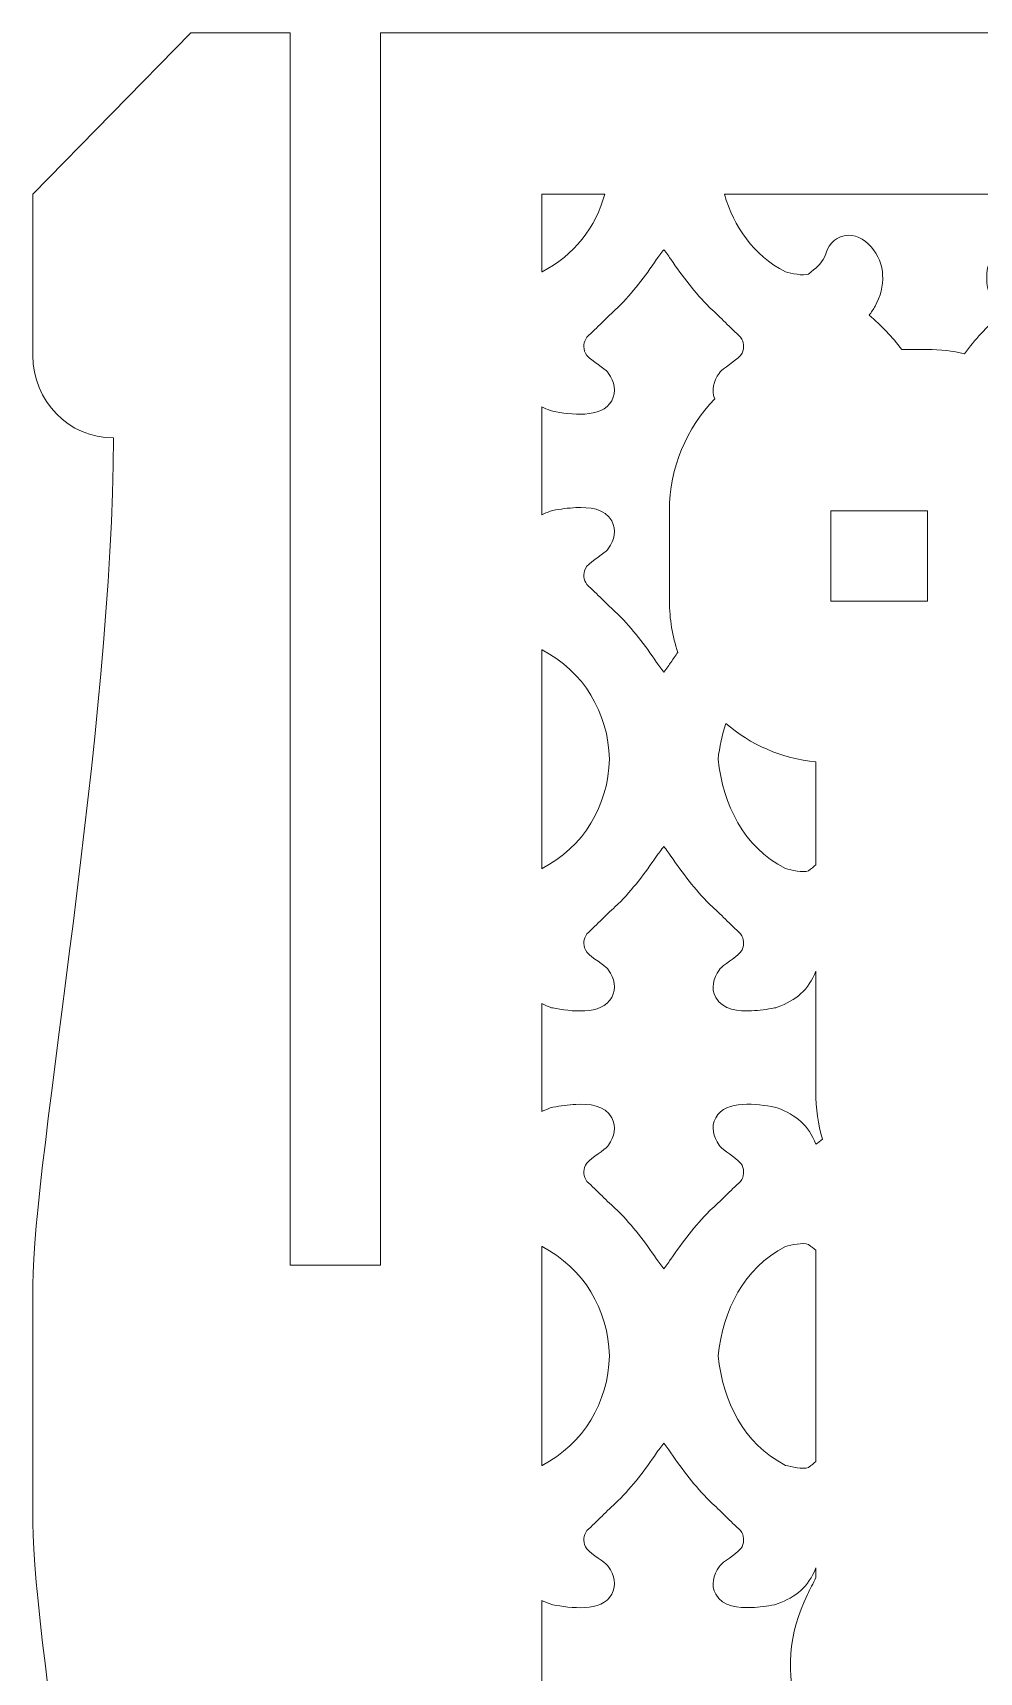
# Model space of a CAD drawing. Header units: centimetres. Extents: x -44 to 44, y -59 to 59.
# Drawn here: x -44.36 to -38.07, y 3.71 to 14.6 of the extents above; entities that cross this region are included whole.
import ezdxf

# ---------------------------------------------------------------- set-up
doc = ezdxf.new("R2010")
doc.units = ezdxf.units.CM
doc.header["$MEASUREMENT"] = 0
doc.layers.add('layer 1', color=7, linetype='Continuous')

msp = doc.modelspace()

# ---------------------------------------------------------------- linework, layer by layer
at = {"layer": 'layer 1', "color": 250, "lineweight": 9}
for points, knots in [([(-16.07741, -2.53976), (-16.07741, -2.53976), (-15.43116, -2.54016), (-15.43116, -2.54016), (-15.43116, -2.54016), (-15.43116, -2.54016), (-14.90263, -2.54016), (-14.90263, -2.54016), (-14.90263, -2.54016), (-14.90263, -2.54016), (-14.36691, -2.54016), (-14.36691, -2.54016), (-14.36691, -2.54016), (-14.36691, -2.54016), (-14.36691, -1.46874), (-14.36691, -1.46874), (-14.36691, -1.46874), (-14.36691, -1.16604), (-14.60676, -0.92066), (-14.90263, -0.92066), (-14.90263, -0.92066), (-14.90263, 0.97356), (-14.36691, 3.91299), (-14.36691, 4.70419), (-14.36691, 4.70419), (-14.36691, 4.70419), (-14.36691, 6.28689), (-14.36691, 6.28689), (-14.36691, 6.28689), (-14.36691, 7.07809), (-14.90263, 10.01751), (-14.90263, 11.91174), (-14.90263, 11.91174), (-14.60676, 11.91174), (-14.36691, 12.15711), (-14.36691, 12.45981), (-14.36691, 12.45981), (-14.36691, 12.45981), (-14.36691, 13.53124), (-14.36691, 13.53124), (-14.36691, 13.53124), (-14.36691, 13.53124), (-15.41638, 14.60269), (-15.41638, 14.60269), (-15.41638, 14.60269), (-15.41638, 14.60269), (-16.07741, 14.60269), (-16.07741, 14.60269), (-16.07741, 14.60269), (-16.07741, 14.60269), (-16.07741, 6.41696), (-16.07741, 6.41696), (-16.07741, 6.41696), (-16.07741, 6.41696), (-16.67741, 6.41696), (-16.67741, 6.41696), (-16.67741, 6.41696), (-16.67741, 6.41696), (-16.67741, 14.60269), (-16.67741, 14.60269), (-16.67741, 14.60269), (-16.67741, 14.60269), (-42.04883, 14.60269), (-42.04883, 14.60269), (-42.04883, 14.60269), (-42.04883, 14.60269), (-42.04883, 6.41696), (-42.04883, 6.41696), (-42.04883, 6.41696), (-42.04883, 6.41696), (-42.64883, 6.41696), (-42.64883, 6.41696), (-42.64883, 6.41696), (-42.64883, 6.41696), (-42.64883, 14.60269), (-42.64883, 14.60269), (-42.64883, 14.60269), (-42.64883, 14.60269), (-43.30986, 14.60269), (-43.30986, 14.60269), (-43.30986, 14.60269), (-43.30986, 14.60269), (-44.35933, 13.53124), (-44.35933, 13.53124), (-44.35933, 13.53124), (-44.35933, 13.53124), (-44.35933, 12.45981), (-44.35933, 12.45981), (-44.35933, 12.45981), (-44.35933, 12.15711), (-44.11948, 11.91174), (-43.82361, 11.91174), (-43.82361, 11.91174), (-43.82361, 10.01751), (-44.35933, 7.07809), (-44.35933, 6.28689), (-44.35933, 6.28689), (-44.35933, 6.28689), (-44.35933, 4.70419), (-44.35933, 4.70419), (-44.35933, 4.70419), (-44.35933, 3.91299), (-43.82361, 0.97356), (-43.82361, -0.92066), (-43.82361, -0.92066), (-44.11948, -0.92066), (-44.35933, -1.16604), (-44.35933, -1.46874), (-44.35933, -1.46874), (-44.35933, -1.46874), (-44.35933, -2.54016), (-44.35933, -2.54016), (-44.35933, -2.54016), (-44.35933, -2.54016), (-43.82361, -2.54016), (-43.82361, -2.54016), (-43.82361, -2.54016), (-43.82361, -2.54016), (-43.29508, -2.54016), (-43.29508, -2.54016), (-43.29508, -2.54016), (-43.29508, -2.54016), (-42.64883, -2.53976), (-42.64883, -2.53976), (-42.64883, -2.53976), (-42.64883, -2.53976), (-16.07741, -2.53976), (-16.07741, -2.53976)], [0, 0, 0, 0, 0.03030303, 0.03030303, 0.03030303, 0.03030303, 0.06060606, 0.06060606, 0.06060606, 0.06060606, 0.09090909, 0.09090909, 0.09090909, 0.09090909, 0.12121212, 0.12121212, 0.12121212, 0.12121212, 0.15151515, 0.15151515, 0.15151515, 0.15151515, 0.18181818, 0.18181818, 0.18181818, 0.18181818, 0.21212121, 0.21212121, 0.21212121, 0.21212121, 0.24242424, 0.24242424, 0.24242424, 0.24242424, 0.27272727, 0.27272727, 0.27272727, 0.27272727, 0.3030303, 0.3030303, 0.3030303, 0.3030303, 0.33333333, 0.33333333, 0.33333333, 0.33333333, 0.36363636, 0.36363636, 0.36363636, 0.36363636, 0.39393939, 0.39393939, 0.39393939, 0.39393939, 0.42424242, 0.42424242, 0.42424242, 0.42424242, 0.45454545, 0.45454545, 0.45454545, 0.45454545, 0.48484848, 0.48484848, 0.48484848, 0.48484848, 0.51515152, 0.51515152, 0.51515152, 0.51515152, 0.54545455, 0.54545455, 0.54545455, 0.54545455, 0.57575758, 0.57575758, 0.57575758, 0.57575758, 0.60606061, 0.60606061, 0.60606061, 0.60606061, 0.63636364, 0.63636364, 0.63636364, 0.63636364, 0.66666667, 0.66666667, 0.66666667, 0.66666667, 0.6969697, 0.6969697, 0.6969697, 0.6969697, 0.72727273, 0.72727273, 0.72727273, 0.72727273, 0.75757576, 0.75757576, 0.75757576, 0.75757576, 0.78787879, 0.78787879, 0.78787879, 0.78787879, 0.81818182, 0.81818182, 0.81818182, 0.81818182, 0.84848485, 0.84848485, 0.84848485, 0.84848485, 0.87878788, 0.87878788, 0.87878788, 0.87878788, 0.90909091, 0.90909091, 0.90909091, 0.90909091, 0.93939394, 0.93939394, 0.93939394, 0.93939394, 1, 1, 1, 1]), ([(-40.55835, 13.53126), (-40.55835, 13.53126), (-40.97741, 13.53126), (-40.97741, 13.53126), (-40.97741, 13.53126), (-40.97741, 13.53126), (-40.97741, 13.01436), (-40.97741, 13.01436), (-40.97741, 13.01436), (-40.97741, 13.01436), (-40.97586, 13.01477), (-40.97586, 13.01477), (-40.97586, 13.01477), (-40.76314, 13.12521), (-40.61858, 13.31094), (-40.55835, 13.53126)], [0, 0, 0, 0, 0.2, 0.2, 0.2, 0.2, 0.4, 0.4, 0.4, 0.4, 0.6, 0.6, 0.6, 0.6, 1, 1, 1, 1]), ([(-36.95704, 13.53126), (-36.95704, 13.53126), (-39.76393, 13.53126), (-39.76393, 13.53126), (-39.76393, 13.53126), (-39.69996, 13.31353), (-39.57338, 13.12674), (-39.35816, 13.01477), (-39.35816, 13.01477), (-39.31997, 13.00436), (-39.24131, 12.98674), (-39.20597, 13.00044), (-39.20597, 13.00044), (-39.15572, 13.04008), (-39.12525, 13.06031), (-39.0963, 13.11778), (-39.0963, 13.11778), (-39.07946, 13.18337), (-39.03917, 13.24093), (-38.96805, 13.25511), (-38.96805, 13.25511), (-38.83011, 13.28265), (-38.71528, 13.11921), (-38.71247, 12.99422), (-38.71247, 12.99422), (-38.70778, 12.91984), (-38.72734, 12.8517), (-38.76296, 12.78684), (-38.76296, 12.78684), (-38.77376, 12.76719), (-38.78856, 12.74655), (-38.80191, 12.7263), (-38.80191, 12.7263), (-38.72033, 12.65777), (-38.64851, 12.58191), (-38.58596, 12.49971), (-38.58596, 12.49971), (-38.58596, 12.49971), (-38.41476, 12.49971), (-38.41476, 12.49971), (-38.41476, 12.49971), (-38.32993, 12.49971), (-38.24734, 12.48975), (-38.1681, 12.47096), (-38.1681, 12.47096), (-38.10071, 12.56432), (-38.02181, 12.64989), (-37.9308, 12.72634), (-37.9308, 12.72634), (-37.94406, 12.7464), (-37.95893, 12.76712), (-37.96978, 12.78684), (-37.96978, 12.78684), (-38.00537, 12.85168), (-38.02493, 12.9198), (-38.02026, 12.99411), (-38.02026, 12.99411), (-38.01945, 13.03434), (-38.00824, 13.07428), (-37.99065, 13.11028), (-37.99065, 13.11028), (-37.90515, 13.28539), (-37.68795, 13.32463), (-37.63633, 13.11759), (-37.63633, 13.11759), (-37.60742, 13.06026), (-37.57695, 13.04001), (-37.52676, 13.00046), (-37.52676, 13.00046), (-37.49141, 12.98674), (-37.41276, 13.00436), (-37.37456, 13.01477), (-37.37456, 13.01477), (-37.16186, 13.12521), (-37.01728, 13.31094), (-36.95704, 13.53126)], [0, 0, 0, 0, 0.05, 0.05, 0.05, 0.05, 0.1, 0.1, 0.1, 0.1, 0.15, 0.15, 0.15, 0.15, 0.2, 0.2, 0.2, 0.2, 0.25, 0.25, 0.25, 0.25, 0.3, 0.3, 0.3, 0.3, 0.35, 0.35, 0.35, 0.35, 0.4, 0.4, 0.4, 0.4, 0.45, 0.45, 0.45, 0.45, 0.5, 0.5, 0.5, 0.5, 0.55, 0.55, 0.55, 0.55, 0.6, 0.6, 0.6, 0.6, 0.65, 0.65, 0.65, 0.65, 0.7, 0.7, 0.7, 0.7, 0.75, 0.75, 0.75, 0.75, 0.8, 0.8, 0.8, 0.8, 0.85, 0.85, 0.85, 0.85, 0.9, 0.9, 0.9, 0.9, 1, 1, 1, 1]), ([(-40.97741, 12.11794), (-40.97741, 12.11794), (-40.97741, 11.40148), (-40.97741, 11.40148), (-40.97741, 11.40148), (-40.95977, 11.41001), (-40.94108, 11.41789), (-40.92128, 11.42533), (-40.92128, 11.42533), (-40.92128, 11.42533), (-40.91282, 11.42852), (-40.91282, 11.42852), (-40.91282, 11.42852), (-40.91282, 11.42852), (-40.90393, 11.43021), (-40.90393, 11.43021), (-40.90393, 11.43021), (-40.85413, 11.43984), (-40.80141, 11.44661), (-40.75082, 11.44892), (-40.75082, 11.44892), (-40.66568, 11.4528), (-40.55865, 11.44472), (-40.51226, 11.36053), (-40.51226, 11.36053), (-40.4784, 11.29911), (-40.49674, 11.23299), (-40.53435, 11.17875), (-40.53435, 11.17875), (-40.53435, 11.17875), (-40.54129, 11.16872), (-40.54129, 11.16872), (-40.54129, 11.16872), (-40.54129, 11.16872), (-40.55033, 11.16051), (-40.55033, 11.16051), (-40.55033, 11.16051), (-40.58391, 11.12998), (-40.66721, 11.08232), (-40.68743, 11.04489), (-40.68743, 11.04489), (-40.70426, 11.00456), (-40.70143, 10.97316), (-40.67781, 10.93785), (-40.67781, 10.93785), (-40.60847, 10.87539), (-40.54562, 10.80716), (-40.47578, 10.74536), (-40.47578, 10.74536), (-40.47578, 10.74536), (-40.47338, 10.74324), (-40.47338, 10.74324), (-40.47338, 10.74324), (-40.47338, 10.74324), (-40.47111, 10.74096), (-40.47111, 10.74096), (-40.47111, 10.74096), (-40.37222, 10.64226), (-40.29302, 10.53587), (-40.21414, 10.42127), (-40.21414, 10.42127), (-40.20574, 10.4091), (-40.18457, 10.37801), (-40.16702, 10.35731), (-40.16702, 10.35731), (-40.14945, 10.37801), (-40.12828, 10.4091), (-40.11988, 10.42127), (-40.11988, 10.42127), (-40.10443, 10.44373), (-40.08896, 10.46582), (-40.07333, 10.48766), (-40.07333, 10.48766), (-40.10944, 10.59474), (-40.12905, 10.70934), (-40.12905, 10.82829), (-40.12905, 10.82829), (-40.12905, 10.82829), (-40.12905, 11.42829), (-40.12905, 11.42829), (-40.12905, 11.42829), (-40.12905, 11.71648), (-40.01421, 11.9787), (-39.828, 12.1716), (-39.828, 12.1716), (-39.85298, 12.22935), (-39.83466, 12.29016), (-39.79967, 12.34067), (-39.79967, 12.34067), (-39.79967, 12.34067), (-39.79271, 12.3507), (-39.79271, 12.3507), (-39.79271, 12.3507), (-39.79271, 12.3507), (-39.78366, 12.35893), (-39.78366, 12.35893), (-39.78366, 12.35893), (-39.75006, 12.38946), (-39.66683, 12.43708), (-39.64663, 12.47451), (-39.64663, 12.47451), (-39.62978, 12.51486), (-39.63257, 12.54626), (-39.65621, 12.58155), (-39.65621, 12.58155), (-39.72555, 12.64404), (-39.78842, 12.71226), (-39.85823, 12.77406), (-39.85823, 12.77406), (-39.85823, 12.77406), (-39.86063, 12.77619), (-39.86063, 12.77619), (-39.86063, 12.77619), (-39.86063, 12.77619), (-39.86291, 12.77844), (-39.86291, 12.77844), (-39.86291, 12.77844), (-39.96182, 12.87716), (-40.04098, 12.98353), (-40.11988, 13.09815), (-40.11988, 13.09815), (-40.12828, 13.11032), (-40.14945, 13.14141), (-40.16702, 13.16211), (-40.16702, 13.16211), (-40.18457, 13.14141), (-40.20574, 13.11032), (-40.21414, 13.09815), (-40.21414, 13.09815), (-40.29302, 12.98355), (-40.37222, 12.87716), (-40.47111, 12.77846), (-40.47111, 12.77846), (-40.47111, 12.77846), (-40.47338, 12.77619), (-40.47338, 12.77619), (-40.47338, 12.77619), (-40.47338, 12.77619), (-40.47578, 12.77406), (-40.47578, 12.77406), (-40.47578, 12.77406), (-40.54562, 12.71226), (-40.60847, 12.64404), (-40.67781, 12.58157), (-40.67781, 12.58157), (-40.70143, 12.54626), (-40.70426, 12.51486), (-40.68741, 12.47451), (-40.68741, 12.47451), (-40.66721, 12.43708), (-40.58393, 12.38946), (-40.55033, 12.35893), (-40.55033, 12.35893), (-40.55033, 12.35893), (-40.54129, 12.35072), (-40.54129, 12.35072), (-40.54129, 12.35072), (-40.54129, 12.35072), (-40.53433, 12.34067), (-40.53433, 12.34067), (-40.53433, 12.34067), (-40.49674, 12.28644), (-40.4784, 12.22029), (-40.51226, 12.15887), (-40.51226, 12.15887), (-40.57907, 12.03769), (-40.79008, 12.06722), (-40.90393, 12.08921), (-40.90393, 12.08921), (-40.90393, 12.08921), (-40.91282, 12.0909), (-40.91282, 12.0909), (-40.91282, 12.0909), (-40.91282, 12.0909), (-40.92128, 12.09409), (-40.92128, 12.09409), (-40.92128, 12.09409), (-40.94108, 12.10153), (-40.95977, 12.10941), (-40.97741, 12.11794)], [0, 0, 0, 0, 0.02173913, 0.02173913, 0.02173913, 0.02173913, 0.04347826, 0.04347826, 0.04347826, 0.04347826, 0.06521739, 0.06521739, 0.06521739, 0.06521739, 0.08695652, 0.08695652, 0.08695652, 0.08695652, 0.10869565, 0.10869565, 0.10869565, 0.10869565, 0.13043478, 0.13043478, 0.13043478, 0.13043478, 0.15217391, 0.15217391, 0.15217391, 0.15217391, 0.17391304, 0.17391304, 0.17391304, 0.17391304, 0.19565217, 0.19565217, 0.19565217, 0.19565217, 0.2173913, 0.2173913, 0.2173913, 0.2173913, 0.23913043, 0.23913043, 0.23913043, 0.23913043, 0.26086957, 0.26086957, 0.26086957, 0.26086957, 0.2826087, 0.2826087, 0.2826087, 0.2826087, 0.30434783, 0.30434783, 0.30434783, 0.30434783, 0.32608696, 0.32608696, 0.32608696, 0.32608696, 0.34782609, 0.34782609, 0.34782609, 0.34782609, 0.36956522, 0.36956522, 0.36956522, 0.36956522, 0.39130435, 0.39130435, 0.39130435, 0.39130435, 0.41304348, 0.41304348, 0.41304348, 0.41304348, 0.43478261, 0.43478261, 0.43478261, 0.43478261, 0.45652174, 0.45652174, 0.45652174, 0.45652174, 0.47826087, 0.47826087, 0.47826087, 0.47826087, 0.5, 0.5, 0.5, 0.5, 0.52173913, 0.52173913, 0.52173913, 0.52173913, 0.54347826, 0.54347826, 0.54347826, 0.54347826, 0.56521739, 0.56521739, 0.56521739, 0.56521739, 0.58695652, 0.58695652, 0.58695652, 0.58695652, 0.60869565, 0.60869565, 0.60869565, 0.60869565, 0.63043478, 0.63043478, 0.63043478, 0.63043478, 0.65217391, 0.65217391, 0.65217391, 0.65217391, 0.67391304, 0.67391304, 0.67391304, 0.67391304, 0.69565217, 0.69565217, 0.69565217, 0.69565217, 0.7173913, 0.7173913, 0.7173913, 0.7173913, 0.73913043, 0.73913043, 0.73913043, 0.73913043, 0.76086957, 0.76086957, 0.76086957, 0.76086957, 0.7826087, 0.7826087, 0.7826087, 0.7826087, 0.80434783, 0.80434783, 0.80434783, 0.80434783, 0.82608696, 0.82608696, 0.82608696, 0.82608696, 0.84782609, 0.84782609, 0.84782609, 0.84782609, 0.86956522, 0.86956522, 0.86956522, 0.86956522, 0.89130435, 0.89130435, 0.89130435, 0.89130435, 0.91304348, 0.91304348, 0.91304348, 0.91304348, 0.93478261, 0.93478261, 0.93478261, 0.93478261, 0.95652174, 0.95652174, 0.95652174, 0.95652174, 1, 1, 1, 1]), ([(-39.05762, 11.42829), (-39.05762, 11.42829), (-38.41476, 11.42829), (-38.41476, 11.42829), (-38.41476, 11.42829), (-38.41476, 11.42829), (-38.41476, 10.82829), (-38.41476, 10.82829), (-38.41476, 10.82829), (-38.41476, 10.82829), (-39.05762, 10.82829), (-39.05762, 10.82829), (-39.05762, 10.82829), (-39.05762, 10.82829), (-39.05762, 11.42829), (-39.05762, 11.42829)], [0, 0, 0, 0, 0.2, 0.2, 0.2, 0.2, 0.4, 0.4, 0.4, 0.4, 0.6, 0.6, 0.6, 0.6, 1, 1, 1, 1]), ([(-40.97741, 10.50508), (-40.97741, 10.50508), (-40.97741, 9.05111), (-40.97741, 9.05111), (-40.97741, 9.05111), (-40.97741, 9.05111), (-40.97586, 9.05151), (-40.97586, 9.05151), (-40.97586, 9.05151), (-40.69828, 9.19564), (-40.53673, 9.46796), (-40.52721, 9.77809), (-40.52721, 9.77809), (-40.53673, 10.08823), (-40.69828, 10.36054), (-40.97586, 10.50467), (-40.97586, 10.50467), (-40.97586, 10.50467), (-40.97741, 10.50508), (-40.97741, 10.50508)], [0, 0, 0, 0, 0.16666667, 0.16666667, 0.16666667, 0.16666667, 0.33333333, 0.33333333, 0.33333333, 0.33333333, 0.5, 0.5, 0.5, 0.5, 0.66666667, 0.66666667, 0.66666667, 0.66666667, 1, 1, 1, 1]), ([(-39.15686, 9.07656), (-39.15686, 9.07656), (-39.15686, 9.76142), (-39.15686, 9.76142), (-39.15686, 9.76142), (-39.38413, 9.78246), (-39.59119, 9.87504), (-39.75527, 10.01627), (-39.75527, 10.01627), (-39.77981, 9.94033), (-39.79639, 9.86029), (-39.80614, 9.77809), (-39.80614, 9.77809), (-39.76995, 9.47327), (-39.64009, 9.19817), (-39.35816, 9.05151), (-39.35816, 9.05151), (-39.31999, 9.0411), (-39.24126, 9.02349), (-39.20601, 9.03718), (-39.20601, 9.03718), (-39.18716, 9.05203), (-39.17111, 9.06418), (-39.15686, 9.07656)], [0, 0, 0, 0, 0.14285714, 0.14285714, 0.14285714, 0.14285714, 0.28571429, 0.28571429, 0.28571429, 0.28571429, 0.42857143, 0.42857143, 0.42857143, 0.42857143, 0.57142857, 0.57142857, 0.57142857, 0.57142857, 0.71428571, 0.71428571, 0.71428571, 0.71428571, 1, 1, 1, 1]), ([(-40.97741, 8.15469), (-40.97741, 8.15469), (-40.97741, 7.43824), (-40.97741, 7.43824), (-40.97741, 7.43824), (-40.95977, 7.44677), (-40.94108, 7.45466), (-40.92128, 7.46209), (-40.92128, 7.46209), (-40.92128, 7.46209), (-40.91278, 7.46529), (-40.91278, 7.46529), (-40.91278, 7.46529), (-40.91278, 7.46529), (-40.90388, 7.467), (-40.90388, 7.467), (-40.90388, 7.467), (-40.85406, 7.47658), (-40.80141, 7.48337), (-40.75082, 7.48566), (-40.75082, 7.48566), (-40.66566, 7.48954), (-40.55865, 7.48146), (-40.51226, 7.39727), (-40.51226, 7.39727), (-40.4784, 7.33586), (-40.49674, 7.26973), (-40.53435, 7.21549), (-40.53435, 7.21549), (-40.53435, 7.21549), (-40.54131, 7.20546), (-40.54131, 7.20546), (-40.54131, 7.20546), (-40.54131, 7.20546), (-40.55033, 7.19726), (-40.55033, 7.19726), (-40.55033, 7.19726), (-40.58393, 7.16672), (-40.66721, 7.11909), (-40.68743, 7.08165), (-40.68743, 7.08165), (-40.70426, 7.04132), (-40.70143, 7.00991), (-40.67781, 6.97459), (-40.67781, 6.97459), (-40.60847, 6.91213), (-40.5456, 6.8439), (-40.47578, 6.7821), (-40.47578, 6.7821), (-40.47578, 6.7821), (-40.47338, 6.77998), (-40.47338, 6.77998), (-40.47338, 6.77998), (-40.47338, 6.77998), (-40.47111, 6.77771), (-40.47111, 6.77771), (-40.47111, 6.77771), (-40.37222, 6.67901), (-40.29302, 6.57264), (-40.21414, 6.45804), (-40.21414, 6.45804), (-40.20574, 6.44586), (-40.18459, 6.41479), (-40.16702, 6.39407), (-40.16702, 6.39407), (-40.14945, 6.41479), (-40.12828, 6.44586), (-40.11988, 6.45806), (-40.11988, 6.45806), (-40.04098, 6.57264), (-39.96182, 6.67903), (-39.86291, 6.77773), (-39.86291, 6.77773), (-39.86291, 6.77773), (-39.86063, 6.77998), (-39.86063, 6.77998), (-39.86063, 6.77998), (-39.86063, 6.77998), (-39.85826, 6.7821), (-39.85826, 6.7821), (-39.85826, 6.7821), (-39.78842, 6.8439), (-39.72555, 6.91213), (-39.65621, 6.97461), (-39.65621, 6.97461), (-39.63257, 7.00991), (-39.62978, 7.04132), (-39.64661, 7.08165), (-39.64661, 7.08165), (-39.66683, 7.11911), (-39.75008, 7.16672), (-39.78366, 7.19726), (-39.78366, 7.19726), (-39.78366, 7.19726), (-39.79271, 7.20546), (-39.79271, 7.20546), (-39.79271, 7.20546), (-39.79271, 7.20546), (-39.79965, 7.21549), (-39.79965, 7.21549), (-39.79965, 7.21549), (-39.83726, 7.26973), (-39.8556, 7.33586), (-39.82174, 7.39729), (-39.82174, 7.39729), (-39.75495, 7.51849), (-39.54398, 7.48888), (-39.43016, 7.467), (-39.43016, 7.467), (-39.43016, 7.467), (-39.42124, 7.46529), (-39.42124, 7.46529), (-39.42124, 7.46529), (-39.42124, 7.46529), (-39.41273, 7.46209), (-39.41273, 7.46209), (-39.41273, 7.46209), (-39.28626, 7.41463), (-39.20505, 7.3479), (-39.15621, 7.22085), (-39.15621, 7.22085), (-39.14119, 7.23159), (-39.12658, 7.24284), (-39.11237, 7.25456), (-39.11237, 7.25456), (-39.14194, 7.35373), (-39.15686, 7.45892), (-39.15686, 7.56973), (-39.15686, 7.56973), (-39.15686, 7.56973), (-39.15686, 8.37041), (-39.15686, 8.37041), (-39.15686, 8.37041), (-39.20573, 8.24445), (-39.28682, 8.17809), (-39.41271, 8.13081), (-39.41271, 8.13081), (-39.41271, 8.13081), (-39.42126, 8.12762), (-39.42126, 8.12762), (-39.42126, 8.12762), (-39.42126, 8.12762), (-39.43022, 8.12589), (-39.43022, 8.12589), (-39.43022, 8.12589), (-39.48004, 8.11635), (-39.53258, 8.10956), (-39.5832, 8.10726), (-39.5832, 8.10726), (-39.66833, 8.10339), (-39.77533, 8.11144), (-39.82174, 8.19564), (-39.82174, 8.19564), (-39.8556, 8.25705), (-39.83726, 8.3232), (-39.79967, 8.37744), (-39.79967, 8.37744), (-39.79967, 8.37744), (-39.79268, 8.38749), (-39.79268, 8.38749), (-39.79268, 8.38749), (-39.79268, 8.38749), (-39.78364, 8.39571), (-39.78364, 8.39571), (-39.78364, 8.39571), (-39.75004, 8.42623), (-39.66686, 8.47382), (-39.64661, 8.51126), (-39.64661, 8.51126), (-39.62978, 8.55161), (-39.63257, 8.583), (-39.65621, 8.61831), (-39.65621, 8.61831), (-39.72555, 8.68078), (-39.78842, 8.74903), (-39.85823, 8.81083), (-39.85823, 8.81083), (-39.85823, 8.81083), (-39.86063, 8.81295), (-39.86063, 8.81295), (-39.86063, 8.81295), (-39.86063, 8.81295), (-39.86288, 8.8152), (-39.86288, 8.8152), (-39.86288, 8.8152), (-39.96182, 8.9139), (-40.04096, 9.02027), (-40.11988, 9.13487), (-40.11988, 9.13487), (-40.12828, 9.14706), (-40.14945, 9.17814), (-40.16702, 9.19886), (-40.16702, 9.19886), (-40.18459, 9.17814), (-40.20574, 9.14706), (-40.21414, 9.13489), (-40.21414, 9.13489), (-40.29304, 9.02029), (-40.3722, 8.9139), (-40.47111, 8.8152), (-40.47111, 8.8152), (-40.47111, 8.8152), (-40.47338, 8.81295), (-40.47338, 8.81295), (-40.47338, 8.81295), (-40.47338, 8.81295), (-40.47578, 8.81083), (-40.47578, 8.81083), (-40.47578, 8.81083), (-40.54562, 8.74903), (-40.60847, 8.68078), (-40.67781, 8.61834), (-40.67781, 8.61834), (-40.70143, 8.583), (-40.70426, 8.55161), (-40.68743, 8.51126), (-40.68743, 8.51126), (-40.66718, 8.47382), (-40.58396, 8.42623), (-40.55038, 8.39574), (-40.55038, 8.39574), (-40.55038, 8.39574), (-40.54131, 8.38751), (-40.54131, 8.38751), (-40.54131, 8.38751), (-40.54131, 8.38751), (-40.53433, 8.37744), (-40.53433, 8.37744), (-40.53433, 8.37744), (-40.49674, 8.3232), (-40.4784, 8.25707), (-40.51226, 8.19564), (-40.51226, 8.19564), (-40.57909, 8.07441), (-40.78997, 8.10405), (-40.90382, 8.12591), (-40.90382, 8.12591), (-40.90382, 8.12591), (-40.91276, 8.12762), (-40.91276, 8.12762), (-40.91276, 8.12762), (-40.91276, 8.12762), (-40.92128, 8.13081), (-40.92128, 8.13081), (-40.92128, 8.13081), (-40.94108, 8.13825), (-40.95977, 8.14616), (-40.97741, 8.15469)], [0, 0, 0, 0, 0.01587302, 0.01587302, 0.01587302, 0.01587302, 0.03174603, 0.03174603, 0.03174603, 0.03174603, 0.04761905, 0.04761905, 0.04761905, 0.04761905, 0.06349206, 0.06349206, 0.06349206, 0.06349206, 0.07936508, 0.07936508, 0.07936508, 0.07936508, 0.0952381, 0.0952381, 0.0952381, 0.0952381, 0.11111111, 0.11111111, 0.11111111, 0.11111111, 0.12698413, 0.12698413, 0.12698413, 0.12698413, 0.14285714, 0.14285714, 0.14285714, 0.14285714, 0.15873016, 0.15873016, 0.15873016, 0.15873016, 0.17460317, 0.17460317, 0.17460317, 0.17460317, 0.19047619, 0.19047619, 0.19047619, 0.19047619, 0.20634921, 0.20634921, 0.20634921, 0.20634921, 0.22222222, 0.22222222, 0.22222222, 0.22222222, 0.23809524, 0.23809524, 0.23809524, 0.23809524, 0.25396825, 0.25396825, 0.25396825, 0.25396825, 0.26984127, 0.26984127, 0.26984127, 0.26984127, 0.28571429, 0.28571429, 0.28571429, 0.28571429, 0.3015873, 0.3015873, 0.3015873, 0.3015873, 0.31746032, 0.31746032, 0.31746032, 0.31746032, 0.33333333, 0.33333333, 0.33333333, 0.33333333, 0.34920635, 0.34920635, 0.34920635, 0.34920635, 0.36507937, 0.36507937, 0.36507937, 0.36507937, 0.38095238, 0.38095238, 0.38095238, 0.38095238, 0.3968254, 0.3968254, 0.3968254, 0.3968254, 0.41269841, 0.41269841, 0.41269841, 0.41269841, 0.42857143, 0.42857143, 0.42857143, 0.42857143, 0.44444444, 0.44444444, 0.44444444, 0.44444444, 0.46031746, 0.46031746, 0.46031746, 0.46031746, 0.47619048, 0.47619048, 0.47619048, 0.47619048, 0.49206349, 0.49206349, 0.49206349, 0.49206349, 0.50793651, 0.50793651, 0.50793651, 0.50793651, 0.52380952, 0.52380952, 0.52380952, 0.52380952, 0.53968254, 0.53968254, 0.53968254, 0.53968254, 0.55555556, 0.55555556, 0.55555556, 0.55555556, 0.57142857, 0.57142857, 0.57142857, 0.57142857, 0.58730159, 0.58730159, 0.58730159, 0.58730159, 0.6031746, 0.6031746, 0.6031746, 0.6031746, 0.61904762, 0.61904762, 0.61904762, 0.61904762, 0.63492063, 0.63492063, 0.63492063, 0.63492063, 0.65079365, 0.65079365, 0.65079365, 0.65079365, 0.66666667, 0.66666667, 0.66666667, 0.66666667, 0.68253968, 0.68253968, 0.68253968, 0.68253968, 0.6984127, 0.6984127, 0.6984127, 0.6984127, 0.71428571, 0.71428571, 0.71428571, 0.71428571, 0.73015873, 0.73015873, 0.73015873, 0.73015873, 0.74603175, 0.74603175, 0.74603175, 0.74603175, 0.76190476, 0.76190476, 0.76190476, 0.76190476, 0.77777778, 0.77777778, 0.77777778, 0.77777778, 0.79365079, 0.79365079, 0.79365079, 0.79365079, 0.80952381, 0.80952381, 0.80952381, 0.80952381, 0.82539683, 0.82539683, 0.82539683, 0.82539683, 0.84126984, 0.84126984, 0.84126984, 0.84126984, 0.85714286, 0.85714286, 0.85714286, 0.85714286, 0.87301587, 0.87301587, 0.87301587, 0.87301587, 0.88888889, 0.88888889, 0.88888889, 0.88888889, 0.9047619, 0.9047619, 0.9047619, 0.9047619, 0.92063492, 0.92063492, 0.92063492, 0.92063492, 0.93650794, 0.93650794, 0.93650794, 0.93650794, 0.95238095, 0.95238095, 0.95238095, 0.95238095, 0.96825397, 0.96825397, 0.96825397, 0.96825397, 1, 1, 1, 1]), ([(-40.97741, 6.54182), (-40.97741, 6.54182), (-40.97741, 6.41696), (-40.97741, 6.41696), (-40.97741, 6.41696), (-40.97741, 6.41696), (-40.97741, 5.08785), (-40.97741, 5.08785), (-40.97741, 5.08785), (-40.97741, 5.08785), (-40.97586, 5.08826), (-40.97586, 5.08826), (-40.97586, 5.08826), (-40.69828, 5.23239), (-40.53673, 5.5047), (-40.52721, 5.81484), (-40.52721, 5.81484), (-40.53673, 6.12497), (-40.69828, 6.39729), (-40.97586, 6.54141), (-40.97586, 6.54141), (-40.97586, 6.54141), (-40.97741, 6.54182), (-40.97741, 6.54182)], [0, 0, 0, 0, 0.14285714, 0.14285714, 0.14285714, 0.14285714, 0.28571429, 0.28571429, 0.28571429, 0.28571429, 0.42857143, 0.42857143, 0.42857143, 0.42857143, 0.57142857, 0.57142857, 0.57142857, 0.57142857, 0.71428571, 0.71428571, 0.71428571, 0.71428571, 1, 1, 1, 1]), ([(-39.15686, 5.11331), (-39.15686, 5.11331), (-39.15686, 6.51636), (-39.15686, 6.51636), (-39.15686, 6.51636), (-39.17111, 6.52875), (-39.18718, 6.54088), (-39.20601, 6.55573), (-39.20601, 6.55573), (-39.24126, 6.56946), (-39.31999, 6.55183), (-39.35816, 6.54141), (-39.35816, 6.54141), (-39.64009, 6.39476), (-39.76995, 6.11966), (-39.80614, 5.81484), (-39.80614, 5.81484), (-39.76995, 5.51004), (-39.64009, 5.23491), (-39.35818, 5.08826), (-39.35818, 5.08826), (-39.31997, 5.07784), (-39.24128, 5.06025), (-39.20599, 5.07394), (-39.20599, 5.07394), (-39.18716, 5.08879), (-39.17108, 5.10092), (-39.15686, 5.11331)], [0, 0, 0, 0, 0.125, 0.125, 0.125, 0.125, 0.25, 0.25, 0.25, 0.25, 0.375, 0.375, 0.375, 0.375, 0.5, 0.5, 0.5, 0.5, 0.625, 0.625, 0.625, 0.625, 0.75, 0.75, 0.75, 0.75, 1, 1, 1, 1]), ([(-40.97741, 4.19145), (-40.97741, 4.19145), (-40.97741, 3.47499), (-40.97741, 3.47499), (-40.97741, 3.47499), (-40.95977, 3.48351), (-40.94111, 3.49142), (-40.92131, 3.49886), (-40.92131, 3.49886), (-40.92131, 3.49886), (-40.9128, 3.50205), (-40.9128, 3.50205), (-40.9128, 3.50205), (-40.9128, 3.50205), (-40.90388, 3.50376), (-40.90388, 3.50376), (-40.90388, 3.50376), (-40.85406, 3.51334), (-40.80141, 3.52014), (-40.75082, 3.52243), (-40.75082, 3.52243), (-40.66566, 3.52631), (-40.55865, 3.51823), (-40.51226, 3.43404), (-40.51226, 3.43404), (-40.4784, 3.37262), (-40.49674, 3.30649), (-40.53435, 3.25226), (-40.53435, 3.25226), (-40.53435, 3.25226), (-40.54129, 3.24221), (-40.54129, 3.24221), (-40.54129, 3.24221), (-40.54129, 3.24221), (-40.55033, 3.234), (-40.55033, 3.234), (-40.55033, 3.234), (-40.58393, 3.20346), (-40.66721, 3.15585), (-40.68741, 3.11841), (-40.68741, 3.11841), (-40.70426, 3.07806), (-40.70145, 3.04665), (-40.67781, 3.01134), (-40.67781, 3.01134), (-40.60847, 2.94889), (-40.54564, 2.88066), (-40.47581, 2.81889), (-40.47581, 2.81889), (-40.47581, 2.81889), (-40.47338, 2.81674), (-40.47338, 2.81674), (-40.47338, 2.81674), (-40.47338, 2.81674), (-40.47111, 2.81447), (-40.47111, 2.81447), (-40.47111, 2.81447), (-40.37222, 2.71577), (-40.29302, 2.60938), (-40.21412, 2.49478), (-40.21412, 2.49478), (-40.20574, 2.48259), (-40.18457, 2.45151), (-40.16702, 2.43081), (-40.16702, 2.43081), (-40.14945, 2.45151), (-40.12828, 2.48261), (-40.11988, 2.49478), (-40.11988, 2.49478), (-40.04098, 2.60938), (-39.96182, 2.71577), (-39.86291, 2.81447), (-39.86291, 2.81447), (-39.86291, 2.81447), (-39.86063, 2.81674), (-39.86063, 2.81674), (-39.86063, 2.81674), (-39.86063, 2.81674), (-39.85823, 2.81886), (-39.85823, 2.81886), (-39.85823, 2.81886), (-39.7884, 2.88066), (-39.72555, 2.94889), (-39.65621, 3.01136), (-39.65621, 3.01136), (-39.63257, 3.04667), (-39.62978, 3.07804), (-39.64663, 3.11841), (-39.64663, 3.11841), (-39.66683, 3.15585), (-39.75008, 3.20346), (-39.78366, 3.234), (-39.78366, 3.234), (-39.78366, 3.234), (-39.79271, 3.24221), (-39.79271, 3.24221), (-39.79271, 3.24221), (-39.79271, 3.24221), (-39.79965, 3.25226), (-39.79965, 3.25226), (-39.79965, 3.25226), (-39.83726, 3.30649), (-39.8556, 3.37262), (-39.82174, 3.43406), (-39.82174, 3.43406), (-39.75493, 3.55526), (-39.54398, 3.52564), (-39.43016, 3.50376), (-39.43016, 3.50376), (-39.43016, 3.50376), (-39.42122, 3.50205), (-39.42122, 3.50205), (-39.42122, 3.50205), (-39.42122, 3.50205), (-39.41269, 3.49886), (-39.41269, 3.49886), (-39.41269, 3.49886), (-39.35548, 3.47736), (-39.30752, 3.45193), (-39.26762, 3.41876), (-39.26762, 3.41876), (-39.26762, 3.41876), (-39.27214, 3.43254), (-39.27214, 3.43254), (-39.27214, 3.43254), (-39.35921, 3.70684), (-39.33902, 3.97303), (-39.21158, 4.23107), (-39.21158, 4.23107), (-39.19386, 4.26696), (-39.17445, 4.3047), (-39.15686, 4.34267), (-39.15686, 4.34267), (-39.15686, 4.34267), (-39.15686, 4.40717), (-39.15686, 4.40717), (-39.15686, 4.40717), (-39.20573, 4.28119), (-39.28682, 4.21485), (-39.41271, 4.16758), (-39.41271, 4.16758), (-39.41271, 4.16758), (-39.4212, 4.16441), (-39.4212, 4.16441), (-39.4212, 4.16441), (-39.4212, 4.16441), (-39.43009, 4.16267), (-39.43009, 4.16267), (-39.43009, 4.16267), (-39.47991, 4.15307), (-39.53258, 4.1463), (-39.58318, 4.14399), (-39.58318, 4.14399), (-39.66833, 4.14011), (-39.77533, 4.14819), (-39.82174, 4.23236), (-39.82174, 4.23236), (-39.8556, 4.29379), (-39.83726, 4.35992), (-39.79965, 4.41416), (-39.79965, 4.41416), (-39.79965, 4.41416), (-39.79271, 4.42419), (-39.79271, 4.42419), (-39.79271, 4.42419), (-39.79271, 4.42419), (-39.78368, 4.43239), (-39.78368, 4.43239), (-39.78368, 4.43239), (-39.75011, 4.46293), (-39.66683, 4.51059), (-39.64661, 4.54802), (-39.64661, 4.54802), (-39.62978, 4.58837), (-39.63257, 4.61974), (-39.65621, 4.65506), (-39.65621, 4.65506), (-39.72555, 4.71752), (-39.7884, 4.78575), (-39.85823, 4.84755), (-39.85823, 4.84755), (-39.85823, 4.84755), (-39.86063, 4.84967), (-39.86063, 4.84967), (-39.86063, 4.84967), (-39.86063, 4.84967), (-39.86291, 4.85194), (-39.86291, 4.85194), (-39.86291, 4.85194), (-39.96182, 4.95064), (-40.041, 5.05704), (-40.11988, 5.17164), (-40.11988, 5.17164), (-40.12828, 5.18381), (-40.14945, 5.2149), (-40.16702, 5.2356), (-40.16702, 5.2356), (-40.18457, 5.2149), (-40.20574, 5.18383), (-40.21412, 5.17164), (-40.21412, 5.17164), (-40.29302, 5.05704), (-40.37222, 4.95064), (-40.47111, 4.85194), (-40.47111, 4.85194), (-40.47111, 4.85194), (-40.47338, 4.84967), (-40.47338, 4.84967), (-40.47338, 4.84967), (-40.47338, 4.84967), (-40.47581, 4.84753), (-40.47581, 4.84753), (-40.47581, 4.84753), (-40.54564, 4.78575), (-40.60847, 4.71752), (-40.67781, 4.65508), (-40.67781, 4.65508), (-40.70143, 4.61976), (-40.70426, 4.58837), (-40.68743, 4.54802), (-40.68743, 4.54802), (-40.66721, 4.51061), (-40.58391, 4.46293), (-40.55033, 4.43241), (-40.55033, 4.43241), (-40.55033, 4.43241), (-40.54129, 4.42421), (-40.54129, 4.42421), (-40.54129, 4.42421), (-40.54129, 4.42421), (-40.53435, 4.41416), (-40.53435, 4.41416), (-40.53435, 4.41416), (-40.49674, 4.35992), (-40.4784, 4.29379), (-40.51226, 4.23238), (-40.51226, 4.23238), (-40.57905, 4.1112), (-40.79008, 4.14071), (-40.90393, 4.16269), (-40.90393, 4.16269), (-40.90393, 4.16269), (-40.91282, 4.16441), (-40.91282, 4.16441), (-40.91282, 4.16441), (-40.91282, 4.16441), (-40.92128, 4.16758), (-40.92128, 4.16758), (-40.92128, 4.16758), (-40.94108, 4.17501), (-40.95977, 4.18292), (-40.97741, 4.19145)], [0, 0, 0, 0, 0.015625, 0.015625, 0.015625, 0.015625, 0.03125, 0.03125, 0.03125, 0.03125, 0.046875, 0.046875, 0.046875, 0.046875, 0.0625, 0.0625, 0.0625, 0.0625, 0.078125, 0.078125, 0.078125, 0.078125, 0.09375, 0.09375, 0.09375, 0.09375, 0.109375, 0.109375, 0.109375, 0.109375, 0.125, 0.125, 0.125, 0.125, 0.140625, 0.140625, 0.140625, 0.140625, 0.15625, 0.15625, 0.15625, 0.15625, 0.171875, 0.171875, 0.171875, 0.171875, 0.1875, 0.1875, 0.1875, 0.1875, 0.203125, 0.203125, 0.203125, 0.203125, 0.21875, 0.21875, 0.21875, 0.21875, 0.234375, 0.234375, 0.234375, 0.234375, 0.25, 0.25, 0.25, 0.25, 0.265625, 0.265625, 0.265625, 0.265625, 0.28125, 0.28125, 0.28125, 0.28125, 0.296875, 0.296875, 0.296875, 0.296875, 0.3125, 0.3125, 0.3125, 0.3125, 0.328125, 0.328125, 0.328125, 0.328125, 0.34375, 0.34375, 0.34375, 0.34375, 0.359375, 0.359375, 0.359375, 0.359375, 0.375, 0.375, 0.375, 0.375, 0.390625, 0.390625, 0.390625, 0.390625, 0.40625, 0.40625, 0.40625, 0.40625, 0.421875, 0.421875, 0.421875, 0.421875, 0.4375, 0.4375, 0.4375, 0.4375, 0.453125, 0.453125, 0.453125, 0.453125, 0.46875, 0.46875, 0.46875, 0.46875, 0.484375, 0.484375, 0.484375, 0.484375, 0.5, 0.5, 0.5, 0.5, 0.515625, 0.515625, 0.515625, 0.515625, 0.53125, 0.53125, 0.53125, 0.53125, 0.546875, 0.546875, 0.546875, 0.546875, 0.5625, 0.5625, 0.5625, 0.5625, 0.578125, 0.578125, 0.578125, 0.578125, 0.59375, 0.59375, 0.59375, 0.59375, 0.609375, 0.609375, 0.609375, 0.609375, 0.625, 0.625, 0.625, 0.625, 0.640625, 0.640625, 0.640625, 0.640625, 0.65625, 0.65625, 0.65625, 0.65625, 0.671875, 0.671875, 0.671875, 0.671875, 0.6875, 0.6875, 0.6875, 0.6875, 0.703125, 0.703125, 0.703125, 0.703125, 0.71875, 0.71875, 0.71875, 0.71875, 0.734375, 0.734375, 0.734375, 0.734375, 0.75, 0.75, 0.75, 0.75, 0.765625, 0.765625, 0.765625, 0.765625, 0.78125, 0.78125, 0.78125, 0.78125, 0.796875, 0.796875, 0.796875, 0.796875, 0.8125, 0.8125, 0.8125, 0.8125, 0.828125, 0.828125, 0.828125, 0.828125, 0.84375, 0.84375, 0.84375, 0.84375, 0.859375, 0.859375, 0.859375, 0.859375, 0.875, 0.875, 0.875, 0.875, 0.890625, 0.890625, 0.890625, 0.890625, 0.90625, 0.90625, 0.90625, 0.90625, 0.921875, 0.921875, 0.921875, 0.921875, 0.9375, 0.9375, 0.9375, 0.9375, 0.953125, 0.953125, 0.953125, 0.953125, 0.96875, 0.96875, 0.96875, 0.96875, 1, 1, 1, 1])]:
    msp.add_open_spline(points, degree=3, knots=knots, dxfattribs=at)

doc.saveas('drawing.dxf')
